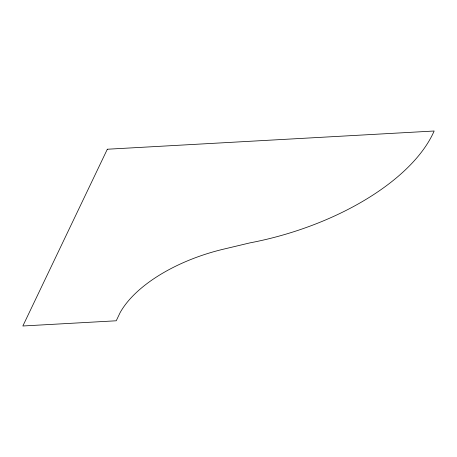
<?xml version="1.0" encoding="UTF-8"?>
<svg xmlns="http://www.w3.org/2000/svg" width="457" height="457" viewBox="0 0 457 457"><rect width="100%" height="100%" fill="white"/><g stroke="black" fill="none" stroke-linecap="round" stroke-linejoin="round"><path stroke-width="0.69" d="M107.326 149.233L22.85 325.99L116.227 320.785L120.134 312.611A119.717 60.221 -15.7 0 1 224.655 248.899L250.042 242.856A189.844 95.496 -15.7 0 0 434.15 131.01L107.326 149.233"/></g></svg>
